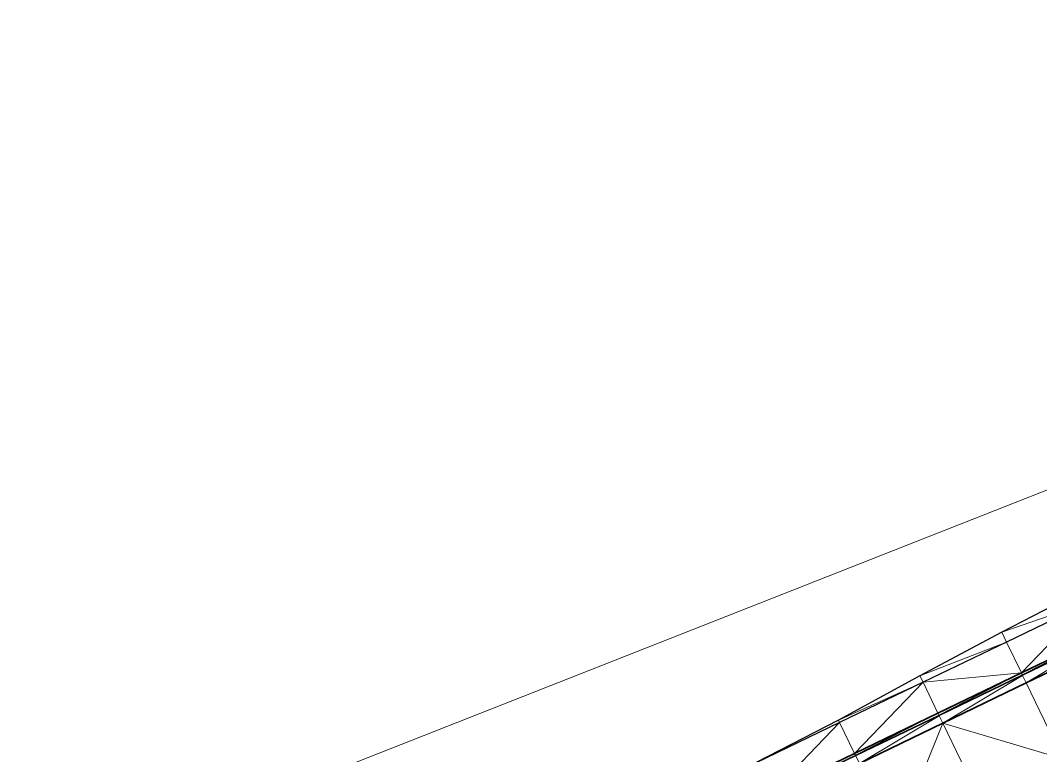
# Model space of a CAD drawing. Header units: metres. Extents: x 246428 to 246884, y 7418966 to 7419490.
# Drawn here: x 246522.2 to 246577.3, y 7419407.3 to 7419447 of the extents above; entities that cross this region are included whole.
import ezdxf

# ---------------------------------------------------------------- set-up
doc = ezdxf.new("R2010")
doc.units = ezdxf.units.M
doc.linetypes.add('blank name', pattern=[0])
doc.linetypes.add('HIDDEN', pattern=[9.525, 6.35, -3.175])
doc.layers.add('_12D_UNMAPPED', color=7, linetype='Continuous')
doc.layers.add('BATTER', color=250, linetype='HIDDEN', lineweight=25)
for name, color, linetype, lineweight, true_color in [('KERB_BACK', 7, 'Continuous', 35, 0x5fd2ff), ('KERB_LINE', 7, 'Continuous', 18, 0xb9b9b9), ('KERB_LIP', 7, 'Continuous', 35, 0x5fd2ff), ('KERB_TOP', 7, 'Continuous', 18, 0xb9b9b9)]:
    doc.layers.add(name, color=color, linetype=linetype, lineweight=lineweight, true_color=true_color)

msp = doc.modelspace()

# ---------------------------------------------------------------- linework, layer by layer
at = {"layer": '_12D_UNMAPPED', "color": 3, "linetype": 'blank name', "lineweight": 0}
for points in [[(246522.217, 7419399.816, 31.478), (246641.933, 7419447.013, 33.763), (246641.933, 7419447.013, 33.763)], [(246579.623, 7419416.289, 32.62), (246579.945, 7419415.622, 32.496), (246575.181, 7419413.99, 32.521)], [(246579.945, 7419415.622, 32.496), (246575.441, 7419413.45, 32.421), (246575.181, 7419413.99, 32.521)], [(246579.945, 7419415.622, 32.496), (246576.245, 7419411.784, 32.44), (246575.441, 7419413.45, 32.421)], [(246580.749, 7419413.956, 32.515), (246576.245, 7419411.784, 32.44), (246579.945, 7419415.622, 32.496)], [(246575.181, 7419413.99, 32.521), (246575.441, 7419413.45, 32.421), (246570.77, 7419411.627, 32.411)], [(246580.749, 7419413.956, 32.515), (246576.293, 7419411.685, 32.44), (246576.245, 7419411.784, 32.44)], [(246580.796, 7419413.857, 32.515), (246576.293, 7419411.685, 32.44), (246580.749, 7419413.956, 32.515)], [(246575.441, 7419413.45, 32.421), (246570.938, 7419411.279, 32.346), (246570.77, 7419411.627, 32.411)], [(246575.441, 7419413.45, 32.421), (246576.245, 7419411.784, 32.44), (246570.938, 7419411.279, 32.346)], [(246580.796, 7419413.857, 32.515), (246580.814, 7419413.821, 32.365), (246576.293, 7419411.685, 32.44)], [(246580.814, 7419413.821, 32.365), (246576.31, 7419411.649, 32.29), (246576.293, 7419411.685, 32.44)], [(246580.814, 7419413.821, 32.365), (246576.505, 7419411.244, 32.315), (246576.31, 7419411.649, 32.29)], [(246581.009, 7419413.415, 32.39), (246576.505, 7419411.244, 32.315), (246580.814, 7419413.821, 32.365)], [(246581.009, 7419413.415, 32.39), (246578.482, 7419407.145, 32.451), (246576.505, 7419411.244, 32.315)], [(246576.245, 7419411.784, 32.44), (246571.741, 7419409.612, 32.365), (246570.938, 7419411.279, 32.346)], [(246576.245, 7419411.784, 32.44), (246571.789, 7419409.513, 32.365), (246571.741, 7419409.612, 32.365)], [(246576.293, 7419411.685, 32.44), (246571.789, 7419409.513, 32.365), (246576.245, 7419411.784, 32.44)], [(246570.938, 7419411.279, 32.346), (246566.368, 7419409.244, 32.297), (246570.77, 7419411.627, 32.411)], [(246566.434, 7419409.107, 32.271), (246566.368, 7419409.244, 32.297), (246570.938, 7419411.279, 32.346)], [(246567.238, 7419407.44, 32.29), (246566.434, 7419409.107, 32.271), (246570.938, 7419411.279, 32.346)], [(246571.741, 7419409.612, 32.365), (246567.238, 7419407.44, 32.29), (246570.938, 7419411.279, 32.346)], [(246576.293, 7419411.685, 32.44), (246576.31, 7419411.649, 32.29), (246571.789, 7419409.513, 32.365)], [(246576.31, 7419411.649, 32.29), (246571.806, 7419409.477, 32.215), (246571.789, 7419409.513, 32.365)], [(246576.31, 7419411.649, 32.29), (246572.002, 7419409.072, 32.24), (246571.806, 7419409.477, 32.215)], [(246576.505, 7419411.244, 32.315), (246572.002, 7419409.072, 32.24), (246576.31, 7419411.649, 32.29)], [(246576.505, 7419411.244, 32.315), (246578.482, 7419407.145, 32.451), (246572.002, 7419409.072, 32.24)], [(246567.285, 7419407.341, 32.29), (246567.238, 7419407.44, 32.29), (246571.741, 7419409.612, 32.365)], [(246571.789, 7419409.513, 32.365), (246567.285, 7419407.341, 32.29), (246571.741, 7419409.612, 32.365)], [(246566.434, 7419409.107, 32.271), (246561.919, 7419406.959, 32.192), (246566.368, 7419409.244, 32.297)], [(246566.434, 7419409.107, 32.271), (246561.93, 7419406.935, 32.196), (246561.919, 7419406.959, 32.192)], [(246566.434, 7419409.107, 32.271), (246562.734, 7419405.268, 32.215), (246561.93, 7419406.935, 32.196)], [(246566.434, 7419409.107, 32.271), (246567.238, 7419407.44, 32.29), (246562.734, 7419405.268, 32.215)], [(246571.806, 7419409.477, 32.215), (246567.285, 7419407.341, 32.29), (246571.789, 7419409.513, 32.365)], [(246567.303, 7419407.305, 32.14), (246567.285, 7419407.341, 32.29), (246571.806, 7419409.477, 32.215)], [(246567.498, 7419406.9, 32.165), (246567.303, 7419407.305, 32.14), (246571.806, 7419409.477, 32.215)], [(246572.002, 7419409.072, 32.24), (246567.498, 7419406.9, 32.165), (246571.806, 7419409.477, 32.215)], [(246569.475, 7419402.802, 32.301), (246567.498, 7419406.9, 32.165), (246572.002, 7419409.072, 32.24)], [(246573.978, 7419404.973, 32.376), (246569.475, 7419402.802, 32.301), (246572.002, 7419409.072, 32.24)], [(246578.482, 7419407.145, 32.451), (246573.978, 7419404.973, 32.376), (246572.002, 7419409.072, 32.24)], [(246567.238, 7419407.44, 32.29), (246562.782, 7419405.169, 32.215), (246562.734, 7419405.268, 32.215)], [(246567.285, 7419407.341, 32.29), (246562.782, 7419405.169, 32.215), (246567.238, 7419407.44, 32.29)], [(246567.285, 7419407.341, 32.29), (246567.303, 7419407.305, 32.14), (246562.782, 7419405.169, 32.215)]]:
    msp.add_3dface(points, dxfattribs=at)
at = {"layer": 'BATTER'}
for points in [[(246579.623, 7419416.289, 32.62), (246575.181, 7419413.99, 32.521), (246570.77, 7419411.627, 32.411), (246566.368, 7419409.244, 32.297), (246561.919, 7419406.959, 32.192)], [(246579.945, 7419415.622, 32.496), (246575.441, 7419413.45, 32.421), (246570.938, 7419411.279, 32.346), (246566.434, 7419409.107, 32.271), (246561.93, 7419406.935, 32.196), (246557.427, 7419404.763, 32.121), (246552.923, 7419402.591, 32.046), (246551.527, 7419401.918, 32.023), (246551.527, 7419401.917, 32.023), (246551.006, 7419401.666, 32.015), (246551.006, 7419401.666, 32.015), (246548.607, 7419400.51, 31.975), (246548.607, 7419400.51, 31.975), (246548.607, 7419400.51, 31.975)]]:
    msp.add_polyline3d(points, dxfattribs=at)
at = {"layer": 'KERB_BACK'}
msp.add_polyline3d([(246580.749, 7419413.956, 32.515), (246576.245, 7419411.784, 32.44), (246571.741, 7419409.612, 32.365), (246567.238, 7419407.44, 32.29), (246562.734, 7419405.268, 32.215), (246558.23, 7419403.096, 32.14), (246553.727, 7419400.925, 32.065), (246552.33, 7419400.251, 32.042), (246552.33, 7419400.251, 32.042), (246551.809, 7419400, 32.033), (246551.809, 7419400, 32.033), (246549.411, 7419398.843, 31.993), (246549.411, 7419398.843, 31.993), (246549.411, 7419398.843, 31.993)], dxfattribs=at)
at = {"layer": 'KERB_LINE'}
msp.add_polyline3d([(246580.814, 7419413.821, 32.365), (246576.31, 7419411.649, 32.29), (246571.806, 7419409.477, 32.215), (246567.303, 7419407.305, 32.14), (246562.799, 7419405.133, 32.065), (246558.295, 7419402.961, 31.99), (246553.792, 7419400.789, 31.915), (246552.395, 7419400.116, 31.892), (246552.395, 7419400.116, 31.892), (246551.874, 7419399.865, 31.883), (246551.874, 7419399.865, 31.883), (246549.476, 7419398.708, 31.843), (246549.476, 7419398.708, 31.843), (246549.476, 7419398.708, 31.843)], dxfattribs=at)
at = {"layer": 'KERB_LIP'}
msp.add_polyline3d([(246581.009, 7419413.415, 32.39), (246576.505, 7419411.244, 32.315), (246572.002, 7419409.072, 32.24), (246567.498, 7419406.9, 32.165), (246562.995, 7419404.728, 32.09), (246558.491, 7419402.556, 32.015), (246553.987, 7419400.384, 31.94), (246552.591, 7419399.711, 31.917), (246552.591, 7419399.711, 31.917), (246552.07, 7419399.46, 31.908), (246552.07, 7419399.46, 31.908), (246549.671, 7419398.303, 31.868), (246549.671, 7419398.303, 31.868), (246549.671, 7419398.303, 31.868)], dxfattribs=at)
at = {"layer": 'KERB_TOP'}
msp.add_polyline3d([(246580.796, 7419413.857, 32.515), (246576.293, 7419411.685, 32.44), (246571.789, 7419409.513, 32.365), (246567.285, 7419407.341, 32.29), (246562.782, 7419405.169, 32.215), (246558.278, 7419402.997, 32.14), (246553.774, 7419400.826, 32.065), (246552.378, 7419400.152, 32.042), (246552.378, 7419400.152, 32.042), (246551.857, 7419399.901, 32.033), (246551.857, 7419399.901, 32.033), (246549.458, 7419398.744, 31.993), (246549.458, 7419398.744, 31.993), (246549.458, 7419398.744, 31.993)], dxfattribs=at)

doc.saveas('drawing.dxf')
